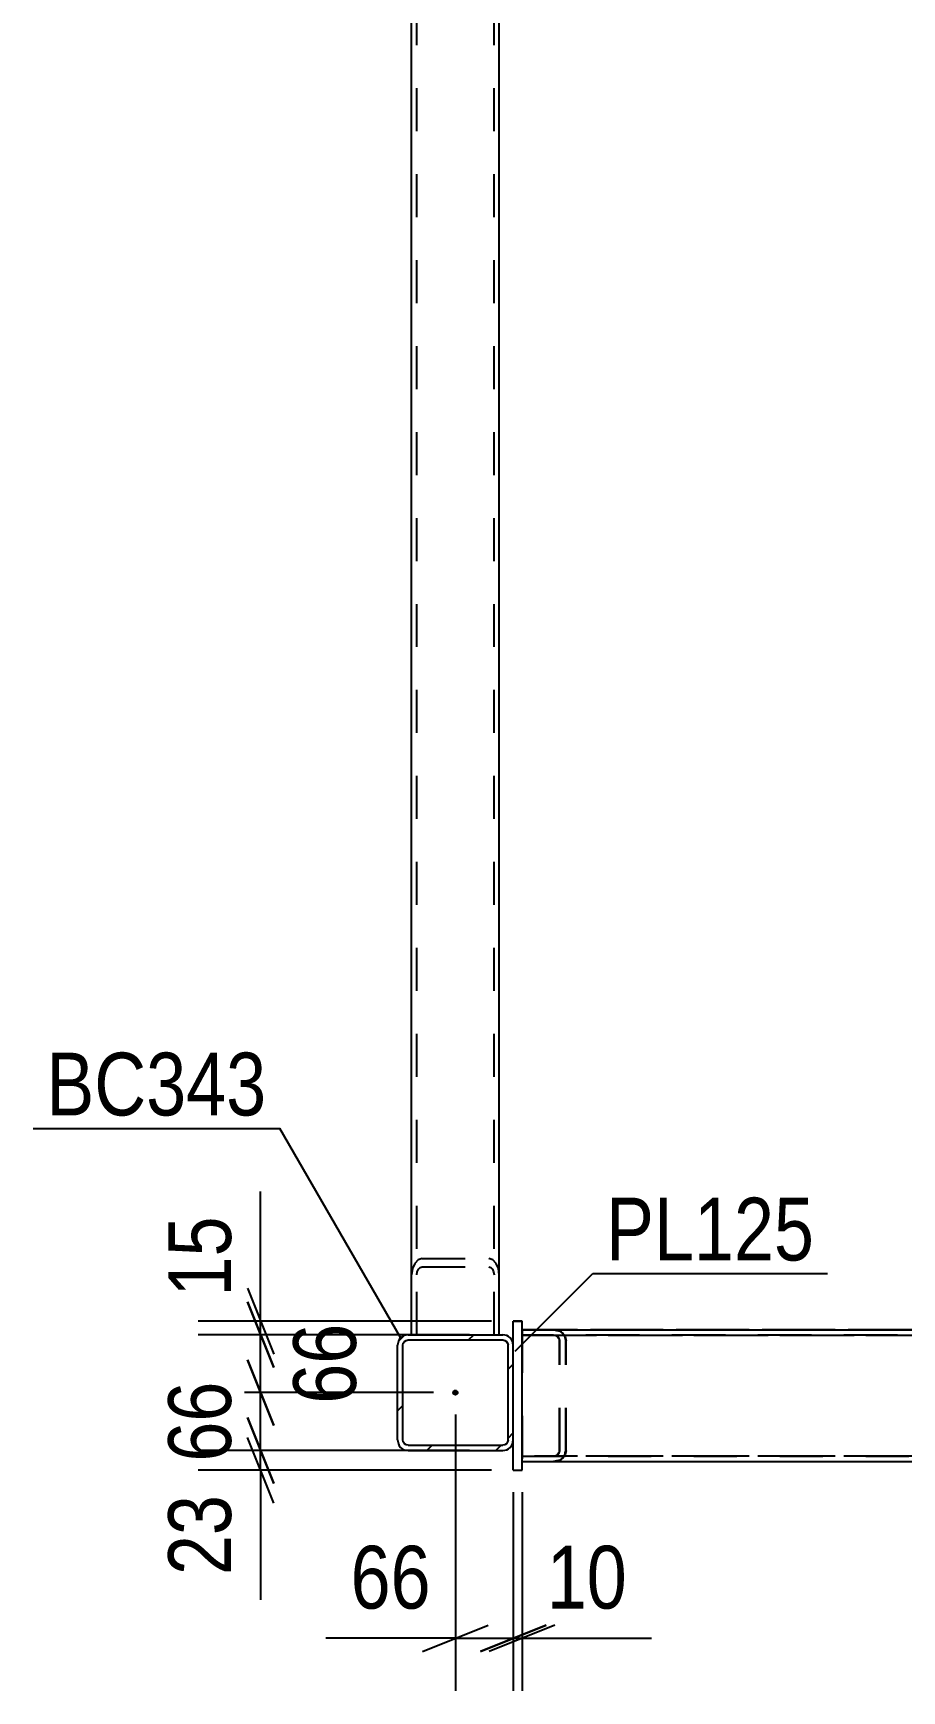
# Model space of a CAD drawing. Header units: millimetres. Extents: x -787 to 402, y -866 to -25.
# Drawn here: x 129 to 168.7, y -524.4 to -448.9 of the extents above; entities that cross this region are included whole.
import ezdxf

# ---------------------------------------------------------------- set-up
doc = ezdxf.new("R2010")
doc.units = ezdxf.units.MM
doc.linetypes.add('DXK_LINE_DOT2', pattern=[3.9198, 1.9599, -1.9599])
doc.linetypes.add('DXK_LINE_DOT3', pattern=[5.9187, 2.979, -0.9799, 0.9799, -0.9799])
doc.styles.add('Arial Narrow', font='ARIALN.TTF', dxfattribs={"height": 0.2})

# ---------------------------------------------------------------- blocks, each defined once
blk = doc.blocks.new('Part-569028579-84224 - 84218')
at = {"color": 7, "linetype": 'DXK_LINE_DOT2'}
for p, q in [((146.544, -508.2), (146.544, -386.98)), ((150.064, -508.2), (150.064, -386.98)), ((146.304, -508.2), (150.304, -508.2))]:
    blk.add_line(p, q, dxfattribs=at)
at = {"color": 2, "linetype": 'Continuous'}
for p, q in [((146.304, -508.2), (146.304, -394.228)), ((150.304, -508.2), (150.304, -394.228))]:
    blk.add_line(p, q, dxfattribs=at)
blk = doc.blocks.new('Part-569028579-84225 - 84218')
at = {"color": 7, "linetype": 'DXK_LINE_DOT2'}
for p, q in [((146.304, -508.2), (146.304, -386.98)), ((146.544, -508.2), (146.544, -386.98)), ((150.064, -508.2), (150.064, -386.98)), ((150.304, -508.2), (150.304, -386.98)), ((146.6, -504.786), (146.445, -504.947)), ((146.784, -504.729), (146.6, -504.786)), ((146.784, -504.729), (149.824, -504.729)), ((150.008, -504.786), (149.824, -504.729)), ((150.164, -504.947), (150.008, -504.786)), ((146.341, -505.189), (146.304, -505.474)), ((146.445, -504.947), (146.341, -505.189)), ((146.544, -505.474), (146.562, -505.331)), ((146.562, -505.331), (146.614, -505.21)), ((146.614, -505.21), (146.692, -505.13)), ((146.692, -505.13), (146.784, -505.101)), ((146.784, -505.101), (149.824, -505.101)), ((149.824, -505.101), (149.916, -505.13)), ((149.916, -505.13), (149.994, -505.21)), ((149.994, -505.21), (150.046, -505.331)), ((150.046, -505.331), (150.064, -505.474)), ((150.268, -505.189), (150.164, -504.947)), ((150.304, -505.474), (150.268, -505.189)), ((146.304, -508.2), (150.304, -508.2))]:
    blk.add_line(p, q, dxfattribs=at)
blk = doc.blocks.new('Part-569028579-84247 - 84218')
at = {"linetype": 'Continuous'}
h = blk.add_hatch(dxfattribs=at)
h.set_pattern_fill('', scale=0.7, style=0, pattern_type=0)
h.set_pattern_definition([(45, (176.0824, -508.0173), (-1.57154, 1.57154), [])])
h.paths.add_polyline_path([(176.302, -507.981), (176.082, -508.017), (175.896, -508.121), (175.771, -508.277), (175.728, -508.461), (175.728, -513.501), (175.771, -513.684), (175.896, -513.84), (176.082, -513.944), (176.302, -513.981), (182.335, -513.981), (182.555, -513.944), (182.741, -513.84), (182.866, -513.684), (182.909, -513.501), (182.909, -508.461), (182.866, -508.277), (182.741, -508.121), (182.555, -508.017), (182.335, -507.981)])
h.paths.add_polyline_path([(182.335, -508.221), (182.445, -508.239), (182.538, -508.291), (182.6, -508.369), (182.622, -508.461), (182.622, -513.501), (182.6, -513.593), (182.538, -513.67), (182.445, -513.722), (182.335, -513.741), (176.302, -513.741), (176.192, -513.722), (176.099, -513.67), (176.037, -513.593), (176.015, -513.501), (176.015, -508.461), (176.037, -508.369), (176.099, -508.291), (176.192, -508.239), (176.302, -508.221)])
at = {"color": 2, "linetype": 'Continuous'}
for p, q in [((151.344, -507.981), (170.272, -507.981)), ((175.728, -507.981), (176.302, -507.981)), ((175.771, -508.277), (175.728, -508.461)), ((175.728, -513.501), (175.728, -508.461)), ((176.015, -508.461), (176.037, -508.369)), ((176.015, -513.501), (176.015, -508.461)), ((176.037, -508.369), (176.099, -508.291)), ((176.302, -507.981), (176.082, -508.017)), ((176.099, -508.291), (176.192, -508.239)), ((176.192, -508.239), (176.302, -508.221)), ((176.302, -507.981), (182.335, -507.981)), ((176.302, -508.221), (182.335, -508.221)), ((182.555, -508.017), (182.335, -507.981)), ((182.335, -508.221), (182.445, -508.239)), ((182.445, -508.239), (182.538, -508.291)), ((182.538, -508.291), (182.6, -508.369)), ((182.6, -508.369), (182.622, -508.461)), ((182.622, -513.501), (182.622, -508.461)), ((182.909, -508.461), (182.866, -508.277)), ((182.909, -513.501), (182.909, -508.461)), ((151.344, -513.981), (170.272, -513.981)), ((175.728, -513.501), (175.771, -513.684)), ((175.728, -513.981), (176.302, -513.981)), ((176.037, -513.593), (176.015, -513.501)), ((176.099, -513.67), (176.037, -513.593)), ((176.082, -513.944), (176.302, -513.981)), ((176.192, -513.722), (176.099, -513.67)), ((176.302, -513.741), (176.192, -513.722)), ((176.302, -513.741), (182.335, -513.741)), ((176.302, -513.981), (182.335, -513.981)), ((182.445, -513.722), (182.335, -513.741)), ((182.335, -513.981), (182.555, -513.944)), ((182.538, -513.67), (182.445, -513.722)), ((182.6, -513.593), (182.538, -513.67)), ((182.622, -513.501), (182.6, -513.593)), ((182.866, -513.684), (182.909, -513.501))]:
    blk.add_line(p, q, dxfattribs=at)
at = {"color": 7, "linetype": 'DXK_LINE_DOT2'}
for p, q in [((151.344, -513.981), (151.344, -507.981)), ((151.344, -507.981), (182.335, -507.981)), ((176.302, -508.221), (151.344, -508.221)), ((151.344, -508.221), (151.344, -508.221)), ((151.344, -508.221), (152.775, -508.221)), ((152.775, -507.981), (152.994, -508.017)), ((152.775, -508.221), (182.335, -508.221)), ((152.884, -508.239), (152.775, -508.221)), ((152.978, -508.291), (152.884, -508.239)), ((153.04, -508.369), (152.978, -508.291)), ((153.062, -508.461), (153.04, -508.369)), ((153.062, -513.501), (153.062, -508.461)), ((153.305, -508.277), (153.349, -508.461)), ((153.349, -513.501), (153.349, -508.461)), ((170.272, -507.981), (175.728, -507.981)), ((151.344, -513.741), (182.335, -513.741)), ((151.344, -513.741), (176.302, -513.741)), ((151.344, -513.981), (152.775, -513.981)), ((152.775, -513.741), (152.884, -513.722)), ((152.994, -513.944), (152.775, -513.981)), ((152.775, -513.981), (182.335, -513.981)), ((152.884, -513.722), (152.978, -513.67)), ((152.978, -513.67), (153.04, -513.593)), ((153.04, -513.593), (153.062, -513.501)), ((153.349, -513.501), (153.305, -513.684)), ((170.272, -513.981), (175.728, -513.981))]:
    blk.add_line(p, q, dxfattribs=at)
for centre, start, end in [((152.831, -508.529), 27.9463, 72.29883), ((152.831, -513.433), 287.70117, 332.0537)]:
    blk.add_arc(centre, 0.537, start, end, dxfattribs=at)
at = {"color": 2, "linetype": 'Continuous'}
for centre, start, end in [((176.246, -508.529), 107.70118, 152.05372), ((182.392, -508.529), 27.94632, 72.29883), ((176.246, -513.433), 207.94632, 252.29883), ((182.392, -513.433), 287.70118, 332.05372)]:
    blk.add_arc(centre, 0.537, start, end, dxfattribs=at)
blk = doc.blocks.new('Part-569028579-84250 - 84218')
at = {"color": 7, "linetype": 'DXK_LINE_DOT2'}
for p, q in [((176.016, -507.981), (151.344, -507.981)), ((151.344, -507.981), (151.344, -507.981)), ((151.344, -507.981), (170.166, -507.981)), ((151.344, -507.981), (151.344, -513.981)), ((175.817, -508.221), (151.344, -508.221)), ((151.344, -508.221), (170.166, -508.221)), ((152.979, -508.017), (152.759, -507.981)), ((152.759, -508.221), (152.869, -508.239)), ((152.869, -508.239), (152.962, -508.291)), ((152.962, -508.291), (153.025, -508.369)), ((153.025, -508.369), (153.046, -508.461)), ((153.046, -513.501), (153.046, -508.461)), ((153.334, -508.461), (153.29, -508.277)), ((153.334, -513.501), (153.334, -508.461)), ((176.016, -508.221), (175.817, -508.221)), ((176.016, -507.981), (176.126, -508.017)), ((176.071, -508.239), (176.016, -508.221)), ((176.118, -508.291), (176.071, -508.239)), ((176.149, -508.369), (176.118, -508.291)), ((176.126, -508.017), (176.219, -508.121)), ((176.16, -508.461), (176.149, -508.369)), ((176.16, -513.501), (176.16, -508.461)), ((176.219, -508.121), (176.281, -508.277)), ((176.281, -508.277), (176.303, -508.461)), ((176.303, -513.501), (176.303, -508.461)), ((151.344, -513.741), (170.166, -513.741)), ((151.344, -513.741), (152.759, -513.741)), ((151.344, -513.981), (176.016, -513.981)), ((151.344, -513.981), (170.166, -513.981)), ((152.869, -513.722), (152.759, -513.741)), ((175.816, -513.741), (152.759, -513.741)), ((152.759, -513.981), (152.979, -513.944)), ((152.962, -513.67), (152.869, -513.722)), ((153.025, -513.593), (152.962, -513.67)), ((153.046, -513.501), (153.025, -513.593)), ((153.29, -513.684), (153.312, -513.593)), ((153.312, -513.593), (153.334, -513.501)), ((176.016, -513.741), (175.816, -513.741)), ((176.016, -513.741), (176.071, -513.722)), ((176.126, -513.944), (176.016, -513.981)), ((176.071, -513.722), (176.118, -513.67)), ((176.118, -513.67), (176.149, -513.593)), ((176.219, -513.84), (176.126, -513.944)), ((176.149, -513.593), (176.16, -513.501)), ((176.281, -513.684), (176.219, -513.84)), ((176.303, -513.501), (176.281, -513.684))]:
    blk.add_line(p, q, dxfattribs=at)
for centre, start, end in [((152.816, -508.529), 27.9463, 72.29883), ((152.816, -513.433), 287.70118, 332.0537)]:
    blk.add_arc(centre, 0.537, start, end, dxfattribs=at)
blk = doc.blocks.new('Part-569028579-84259 - 84218')
at = {"color": 7, "linetype": 'DXK_LINE_DOT2'}
for p, q in [((200.903, -507.985), (151.344, -507.985)), ((151.344, -507.985), (151.344, -513.985)), ((151.344, -508.225), (200.903, -508.225)), ((200.903, -513.985), (200.903, -507.985)), ((200.903, -513.745), (151.344, -513.745))]:
    blk.add_line(p, q, dxfattribs=at)
at = {"color": 2, "linetype": 'Continuous'}
blk.add_line((151.344, -513.985), (200.903, -513.985), dxfattribs=at)
blk = doc.blocks.new('Part-569028579-84273 - 84218')
at = {"linetype": 'Continuous'}
h = blk.add_hatch(dxfattribs=at)
h.set_pattern_fill('', scale=0.7, style=0, pattern_type=0)
h.set_pattern_definition([(45, (145.9604, -508.2366), (-1.57154, 1.57154), [])])
h.paths.add_polyline_path([(146.144, -508.2), (145.96, -508.237), (145.805, -508.341), (145.701, -508.496), (145.664, -508.68), (145.664, -513), (145.701, -513.184), (145.805, -513.339), (145.96, -513.444), (146.144, -513.48), (150.464, -513.48), (150.648, -513.444), (150.804, -513.339), (150.908, -513.184), (150.944, -513), (150.944, -508.68), (150.908, -508.496), (150.804, -508.341), (150.648, -508.237), (150.464, -508.2)])
h.paths.add_polyline_path([(150.464, -508.44), (150.556, -508.458), (150.634, -508.51), (150.686, -508.588), (150.704, -508.68), (150.704, -513), (150.686, -513.092), (150.634, -513.17), (150.556, -513.222), (150.464, -513.24), (146.144, -513.24), (146.052, -513.222), (145.974, -513.17), (145.922, -513.092), (145.904, -513), (145.904, -508.68), (145.922, -508.588), (145.974, -508.51), (146.052, -508.458), (146.144, -508.44)])
blk.add_hatch(color=30, dxfattribs=at).paths.add_polyline_path([(148.304, -510.94, -1), (148.304, -510.74, -1)])
at = {"color": 2, "linetype": 'Continuous'}
for p, q in [((145.701, -508.496), (145.664, -508.68)), ((145.664, -508.68), (145.664, -508.68)), ((145.664, -513), (145.664, -508.68)), ((145.904, -508.68), (145.922, -508.588)), ((145.904, -508.68), (145.904, -508.68)), ((145.904, -513), (145.904, -508.68)), ((145.922, -508.588), (145.974, -508.51)), ((146.144, -508.2), (145.96, -508.237)), ((145.974, -508.51), (146.052, -508.458)), ((146.052, -508.458), (146.144, -508.44)), ((146.144, -508.2), (146.144, -508.2)), ((146.144, -508.2), (150.464, -508.2)), ((146.144, -508.44), (146.144, -508.44)), ((146.144, -508.44), (150.464, -508.44)), ((150.464, -508.2), (150.464, -508.2)), ((150.648, -508.237), (150.464, -508.2)), ((150.464, -508.44), (150.464, -508.44)), ((150.464, -508.44), (150.556, -508.458)), ((150.556, -508.458), (150.634, -508.51)), ((150.634, -508.51), (150.686, -508.588)), ((150.686, -508.588), (150.704, -508.68)), ((150.704, -508.68), (150.704, -508.68)), ((150.704, -513), (150.704, -508.68)), ((150.944, -508.68), (150.908, -508.496)), ((150.944, -508.68), (150.944, -508.68)), ((150.944, -513), (150.944, -508.68)), ((145.664, -513), (145.664, -513)), ((145.664, -513), (145.701, -513.184)), ((145.904, -513), (145.904, -513)), ((145.922, -513.092), (145.904, -513)), ((145.974, -513.17), (145.922, -513.092)), ((146.052, -513.222), (145.974, -513.17)), ((146.144, -513.24), (146.052, -513.222)), ((146.144, -513.24), (146.144, -513.24)), ((146.144, -513.24), (150.464, -513.24)), ((150.556, -513.222), (150.464, -513.24)), ((150.464, -513.24), (150.464, -513.24)), ((150.634, -513.17), (150.556, -513.222)), ((150.686, -513.092), (150.634, -513.17)), ((150.704, -513), (150.686, -513.092)), ((150.704, -513), (150.704, -513)), ((150.908, -513.184), (150.944, -513)), ((150.944, -513), (150.944, -513)), ((145.96, -513.444), (146.144, -513.48)), ((146.144, -513.48), (146.144, -513.48)), ((146.144, -513.48), (150.464, -513.48)), ((150.464, -513.48), (150.648, -513.444)), ((150.464, -513.48), (150.464, -513.48))]:
    blk.add_line(p, q, dxfattribs=at)
at = {"color": 30, "linetype": 'DXK_LINE_DOT3'}
blk.add_line((148.304, -510.84), (148.304, -510.84), dxfattribs=at)
at = {"color": 30, "linetype": 'Continuous'}
blk.add_circle((148.304, -510.84), 0.1, dxfattribs=at)
at = {"color": 2, "linetype": 'Continuous'}
for centre, start, end in [((146.144, -508.68), 112.5, 157.5), ((150.464, -508.68), 22.5, 67.5), ((146.144, -513), 202.5, 247.5), ((150.464, -513), 292.5, 337.5)]:
    blk.add_arc(centre, 0.48, start, end, dxfattribs=at)
blk = doc.blocks.new('Part-569028579-84315 - 84218')
at = {"color": 2, "linetype": 'Continuous'}
for p, q in [((150.944, -507.581), (151.344, -507.581)), ((150.944, -508.68), (150.944, -507.581)), ((151.344, -514.381), (151.344, -507.581)), ((150.944, -514.381), (150.944, -513)), ((150.944, -514.381), (151.344, -514.381))]:
    blk.add_line(p, q, dxfattribs=at)
at = {"color": 7, "linetype": 'DXK_LINE_DOT2'}
for p, q in [((150.944, -507.581), (150.944, -507.581)), ((151.344, -507.581), (150.944, -507.581)), ((150.944, -513), (150.944, -508.68)), ((150.944, -514.381), (151.344, -514.381))]:
    blk.add_line(p, q, dxfattribs=at)
blk = doc.blocks.new('StraightDimension-569028579-88703 - 84218')
at = {"color": 7, "linetype": 'Continuous'}
for p, q in [((138.819, -506.7), (140.019, -509.7)), ((148.951, -508.2), (137.019, -508.2)), ((139.419, -510.84), (139.419, -508.2)), ((140.019, -512.34), (138.819, -509.34)), ((147.304, -510.84), (137.019, -510.84))]:
    blk.add_line(p, q, dxfattribs=at)
at = {"color": 0}
blk.add_wipeout([(144.369, -507.092), (140.169, -507.092), (140.169, -511.948), (144.369, -511.948)], dxfattribs=at)
at = {"color": 3, "style": 'Arial Narrow'}
blk.add_text('66', height=2.8633, rotation=90.00021, dxfattribs=at).set_placement((143.769, -511.348))
blk = doc.blocks.new('StraightDimension-569028579-88702 - 84218')
at = {"color": 7, "linetype": 'Continuous'}
for p, q in [((139.419, -507.581), (139.419, -501.674)), ((139.419, -507.581), (139.419, -501.674)), ((138.819, -506.081), (140.019, -509.081)), ((140.019, -509.7), (138.819, -506.7)), ((149.944, -507.581), (136.569, -507.581)), ((139.419, -508.2), (139.419, -507.581)), ((148.951, -508.2), (136.569, -508.2))]:
    blk.add_line(p, q, dxfattribs=at)
at = {"color": 0}
blk.add_wipeout([(138.669, -502.199), (134.469, -502.2), (134.469, -507.056), (138.669, -507.056)], dxfattribs=at)
at = {"color": 3, "style": 'Arial Narrow'}
blk.add_text('15', height=2.8633, rotation=90.00021, dxfattribs=at).set_placement((138.069, -506.456))
blk = doc.blocks.new('StraightDimension-569028579-90409 - 84218')
at = {"color": 7, "linetype": 'Continuous'}
for p, q in [((150.944, -515.381), (150.944, -524.44)), ((151.344, -515.381), (151.344, -524.44)), ((149.444, -522.64), (152.444, -521.44)), ((152.844, -521.44), (149.844, -522.64)), ((150.944, -522.04), (151.344, -522.04)), ((151.344, -522.04), (157.25, -522.04)), ((151.344, -522.04), (157.25, -522.04))]:
    blk.add_line(p, q, dxfattribs=at)
at = {"color": 0}
blk.add_wipeout([(156.725, -521.29), (156.725, -517.09), (151.869, -517.09), (151.869, -521.29)], dxfattribs=at)
at = {"color": 3, "style": 'Arial Narrow'}
blk.add_text('10', height=2.8633, dxfattribs=at).set_placement((152.469, -520.69))
blk = doc.blocks.new('StraightDimension-569028579-88704 - 84218')
at = {"color": 7, "linetype": 'Continuous'}
for p, q in [((138.819, -509.34), (140.019, -512.34)), ((147.304, -510.84), (136.569, -510.84)), ((139.419, -513.48), (139.419, -510.84)), ((140.019, -514.98), (138.819, -511.98)), ((148.951, -513.48), (136.569, -513.48))]:
    blk.add_line(p, q, dxfattribs=at)
at = {"color": 0}
blk.add_wipeout([(138.669, -509.732), (134.469, -509.732), (134.469, -514.588), (138.669, -514.588)], dxfattribs=at)
at = {"color": 3, "style": 'Arial Narrow'}
blk.add_text('66', height=2.8633, rotation=90.00021, dxfattribs=at).set_placement((138.069, -513.988))
blk = doc.blocks.new('StraightDimension-569028579-88705 - 84218')
at = {"color": 7, "linetype": 'Continuous'}
for p, q in [((138.819, -511.98), (140.019, -514.98)), ((140.019, -515.881), (138.819, -512.881)), ((148.951, -513.48), (136.569, -513.48)), ((139.419, -514.381), (139.419, -513.48)), ((149.944, -514.381), (136.569, -514.381)), ((139.419, -514.381), (139.419, -520.287)), ((139.419, -514.381), (139.419, -520.287))]:
    blk.add_line(p, q, dxfattribs=at)
at = {"color": 0}
blk.add_wipeout([(138.669, -514.906), (134.469, -514.906), (134.469, -519.762), (138.669, -519.762)], dxfattribs=at)
at = {"color": 3, "style": 'Arial Narrow'}
blk.add_text('23', height=2.8633, rotation=90.00021, dxfattribs=at).set_placement((138.069, -519.162))
blk = doc.blocks.new('StraightDimension-569028579-90410 - 84218')
at = {"color": 7, "linetype": 'Continuous'}
for p, q in [((148.304, -511.84), (148.304, -524.44)), ((150.944, -515.381), (150.944, -524.44)), ((146.804, -522.64), (149.804, -521.44)), ((152.444, -521.44), (149.444, -522.64)), ((148.304, -522.04), (142.398, -522.04)), ((148.304, -522.04), (142.398, -522.04)), ((148.304, -522.04), (150.944, -522.04))]:
    blk.add_line(p, q, dxfattribs=at)
at = {"color": 0}
blk.add_wipeout([(147.779, -521.29), (147.779, -517.09), (142.923, -517.09), (142.923, -521.29)], dxfattribs=at)
at = {"color": 3, "style": 'Arial Narrow'}
blk.add_text('66', height=2.8633, dxfattribs=at).set_placement((143.523, -520.69))
blk = doc.blocks.new('Mark-569028579-90363 - 84218')
at = {"color": 30, "linetype": 'Continuous'}
for p, q in [((151.036, -508.953), (154.571, -505.417)), ((154.571, -505.417), (165.275, -505.417))]:
    blk.add_line(p, q, dxfattribs=at)
at = {"color": 0}
blk.add_wipeout([(164.675, -504.817), (164.675, -501.817), (155.171, -501.817), (155.171, -504.817)], dxfattribs=at)
blk.add_wipeout([(164.675, -504.817), (164.675, -501.817), (155.171, -501.817), (155.171, -504.817)], dxfattribs=at)
at = {"color": 3, "style": 'Arial Narrow'}
blk.add_text('PL125', height=2.8633, dxfattribs=at).set_placement((155.171, -504.817))
blk = doc.blocks.new('Mark-569028579-90367 - 84218')
at = {"color": 30, "linetype": 'Continuous'}
for p in [(129.045, -498.804), (145.794, -508.33)]:
    blk.add_line(p, (140.294, -498.804), dxfattribs=at)
at = {"color": 0}
blk.add_wipeout([(139.694, -498.204), (139.694, -495.204), (129.645, -495.204), (129.645, -498.204)], dxfattribs=at)
blk.add_wipeout([(139.694, -498.204), (139.694, -495.204), (129.645, -495.204), (129.645, -498.204)], dxfattribs=at)
at = {"color": 3, "style": 'Arial Narrow'}
blk.add_text('BC343', height=2.8633, dxfattribs=at).set_placement((129.645, -498.204))

msp = doc.modelspace()

# ---------------------------------------------------------------- block references
for name in ['Part-569028579-84224 - 84218', 'Part-569028579-84225 - 84218', 'Part-569028579-84315 - 84218', 'Part-569028579-84273 - 84218', 'Part-569028579-84247 - 84218', 'Part-569028579-84250 - 84218', 'Part-569028579-84259 - 84218', 'StraightDimension-569028579-90409 - 84218']:
    msp.add_blockref(name, (0, 0))

# ---------------------------------------------------------------- next in the draw order: block references
for name in ['Mark-569028579-90363 - 84218', 'StraightDimension-569028579-88703 - 84218']:
    msp.add_blockref(name, (0, 0))

# ---------------------------------------------------------------- next in the draw order: block references
msp.add_blockref('StraightDimension-569028579-88702 - 84218', (0, 0))

# ---------------------------------------------------------------- next in the draw order: block references
for name in ['Mark-569028579-90367 - 84218', 'StraightDimension-569028579-88704 - 84218']:
    msp.add_blockref(name, (0, 0))

# ---------------------------------------------------------------- next in the draw order: block references
msp.add_blockref('StraightDimension-569028579-88705 - 84218', (0, 0))

# ---------------------------------------------------------------- next in the draw order: block references
msp.add_blockref('StraightDimension-569028579-90410 - 84218', (0, 0))

doc.saveas('drawing.dxf')
